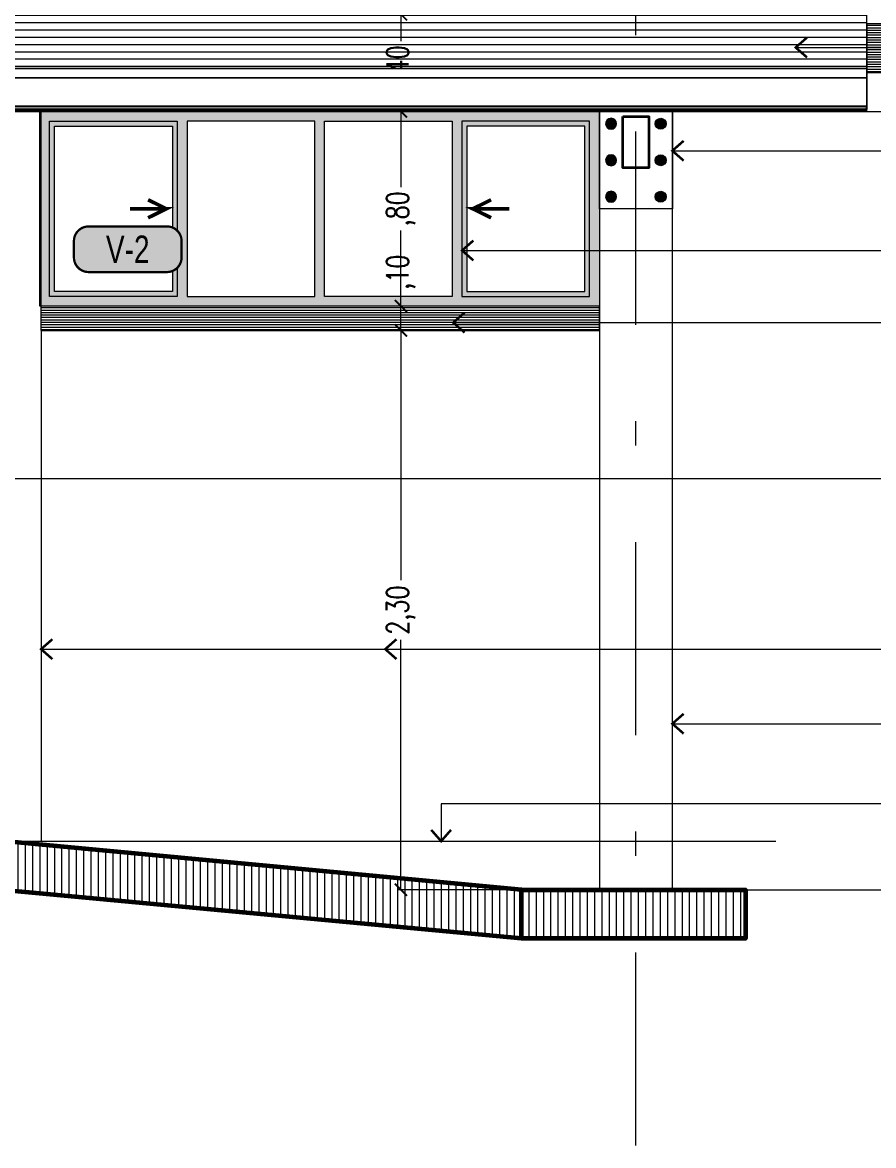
# Model space of a CAD drawing. Header units: millimetres. Extents: x 216 to 2687, y 57 to 1099.
# Drawn here: x 236.051 to 239.55, y 57.384 to 62.002 of the extents above; entities that cross this region are included whole.
import ezdxf
from ezdxf.enums import TextEntityAlignment as Align

# ---------------------------------------------------------------- set-up
doc = ezdxf.new("R2010")
doc.units = ezdxf.units.MM
doc.header["$LTSCALE"] = 0.5
doc.set_wipeout_variables(frame=1)
doc.header["$PDMODE"] = 35
doc.linetypes.add('DASHDOT2', pattern=[12.7, 6.35, -3.175, 0, -3.175])
doc.linetypes.add('HIDDEN', pattern=[0.375, 0.25, -0.125])
for name, color, linetype, lineweight in [('A-CARP-MET', 1, 'Continuous', 13), ('A-COTAS', 7, 'Continuous', 9), ('A-CUBT', 133, 'Continuous', 15), ('A-CUBT-BORD', 20, 'Continuous', 25), ('A-EJES', 7, 'DASHDOT2', 9), ('A-PLAN', 7, 'Continuous', 60), ('A-PLAN-1', 2, 'Continuous', 35), ('A-PLAN-2', 5, 'Continuous', 18), ('A-PLAN-3', 146, 'Continuous', 5), ('A-PLAN-ACHU1', 105, 'Continuous', 9), ('A-PLAN-ACHU2', 146, 'Continuous', 0), ('A-PLAN-ACHU3', 250, 'Continuous', 0), ('A-PROY', 6, 'HIDDEN', 18), ('A-TEXT-FLEC', 4, 'Continuous', 9), ('A-TEXT-VENT', 2, 'Continuous', 9), ('A-VENT', 1, 'Continuous', 15), ('A-WIPEOUT', 255, 'Continuous', 0)]:
    doc.layers.add(name, color=color, linetype=linetype, lineweight=lineweight)
doc.styles.add('Cotas', font='romans.shx', dxfattribs={"width": 0.75})
doc.styles.add('ING_50', font='swisscl.ttf', dxfattribs={"height": 0.08})
doc.dimstyles.new("1-25'", dxfattribs={"dimtxt": 0.075, "dimasz": 0.05, "dimexe": 0.015, "dimexo": 0, "dimgap": 0.02, "dimtad": 0, "dimzin": 4, "dimtxsty": 'Cotas', "dimblk": 'ARCHTICK', "dimcen": 0.09, "dimclrd": 142, "dimclre": 2, "dimclrt": 2, "dimadec": 0, "dimazin": 0, "dimtfac": 1, "dimtmove": 0, "dimatfit": 3, "dimfxl": 0.1, "dimlwd": 13, "dimlwe": 9, "dimarcsym": 2})
pattern_1 = [(90, (-2436.246295, -998.31859), (-0.03, 2e-18), [])]

# ---------------------------------------------------------------- blocks, each defined once
blk = doc.blocks.new('*U35')
at = {"layer": 'A-TEXT-FLEC'}
blk.add_lwpolyline([(2.6715, 0), (0, 0), (0, 0.137)], dxfattribs=at)
at = {"layer": 'A-TEXT-FLEC', "const_width": 0.01}
blk.add_lwpolyline([(2.625, -0.0408), (2.6715, 0), (2.625, 0.0408)], dxfattribs=at)
blk = doc.blocks.new('*U181')
at = {"layer": 'A-TEXT-FLEC'}
blk.add_lwpolyline([(4.0791, 0), (0, 0), (0, 0.137)], dxfattribs=at)
at = {"layer": 'A-TEXT-FLEC', "const_width": 0.01}
blk.add_lwpolyline([(4.0326, -0.0408), (4.0791, 0), (4.0326, 0.0408)], dxfattribs=at)
blk = doc.blocks.new('*U39')
at = {"layer": 'A-TEXT-FLEC'}
for points in [[(0, 0.137), (0, 0)], [(0, 0), (0, 0), (4.1289, 0)], [(4.1289, 0), (4.1289, -0.1532)]]:
    blk.add_lwpolyline(points, dxfattribs=at)
at = {"layer": 'A-TEXT-FLEC', "const_width": 0.01}
blk.add_lwpolyline([(4.1697, -0.1068), (4.1289, -0.1532), (4.0881, -0.1068)], dxfattribs=at)
blk = doc.blocks.new('*U45')
at = {"layer": 'A-TEXT-FLEC'}
blk.add_lwpolyline([(4.3587, 0), (0, 0), (0, 0.137)], dxfattribs=at)
at = {"layer": 'A-TEXT-FLEC', "const_width": 0.01}
blk.add_lwpolyline([(4.3123, -0.0408), (4.3587, 0), (4.3123, 0.0408)], dxfattribs=at)
blk = doc.blocks.new('*U38')
at = {"layer": 'A-TEXT-FLEC'}
blk.add_lwpolyline([(3.1784, 0), (0, 0), (0, 0.137)], dxfattribs=at)
at = {"layer": 'A-TEXT-FLEC', "const_width": 0.01}
blk.add_lwpolyline([(3.132, -0.0408), (3.1784, 0), (3.132, 0.0408)], dxfattribs=at)
blk = doc.blocks.new('*U170')
at = {"layer": 'A-TEXT-FLEC'}
blk.add_lwpolyline([(4.0428, 0), (0, 0), (0, 0.137)], dxfattribs=at)
at = {"layer": 'A-TEXT-FLEC', "const_width": 0.01}
blk.add_lwpolyline([(3.9964, -0.0408), (4.0428, 0), (3.9964, 0.0408)], dxfattribs=at)
blk = doc.blocks.new('*U403')
at = {"layer": 'A-TEXT-FLEC'}
blk.add_lwpolyline([(6.6396, 0), (0, 0), (0, 0.137)], dxfattribs=at)
at = {"layer": 'A-TEXT-FLEC', "const_width": 0.01}
blk.add_lwpolyline([(6.5932, -0.0408), (6.6396, 0), (6.5932, 0.0408)], dxfattribs=at)
blk = doc.blocks.new('_ArchTick')
at = {"color": 0, "linetype": 'ByBlock', "const_width": 0.15}
blk.add_lwpolyline([(-0.5, -0.5), (0.5, 0.5)], dxfattribs=at)
blk = doc.blocks.new('*D220')
at = {"layer": 'A-COTAS', "color": 2, "linetype": 'DASHDOT2', "lineweight": 9, "transparency": 16777216}
for p, q in [((238.4228, 60.7354), (237.592, 60.7354)), ((238.4228, 58.4354), (237.592, 58.4354))]:
    blk.add_line(p, q, dxfattribs=at)
at = {"layer": 'A-COTAS', "color": 142, "linetype": 'Continuous', "lineweight": 13, "transparency": 16777216}
for p, q in [((237.607, 60.7354), (237.607, 59.7083)), ((237.607, 58.4354), (237.607, 59.4626))]:
    blk.add_line(p, q, dxfattribs=at)
at = {"layer": 'DEFPOINTS', "color": 0, "transparency": 16777216}
for p in [(237.607, 60.7354), (238.4228, 60.7354), (238.4228, 58.4354)]:
    blk.add_point(p, dxfattribs=at)
at = {"layer": 'A-COTAS', "color": 142, "lineweight": 13, "transparency": 16777216, "xscale": 0.05, "yscale": 0.05, "zscale": 0.05}
for p, rotation in [((237.607, 60.7354), 90), ((237.607, 58.4354), 270)]:
    blk.add_blockref('_ArchTick', p, dxfattribs=dict(at, rotation=rotation))
at = {"layer": 'A-COTAS', "color": 2, "transparency": 16777216, "insert": (237.607, 59.5854), "char_height": 0.09, "attachment_point": 5, "rotation": 90, "style": 'Cotas'}
blk.add_mtext('2,30', dxfattribs=at)
blk = doc.blocks.new('*D221')
at = {"layer": 'A-COTAS', "color": 142, "linetype": 'Continuous', "lineweight": 13, "transparency": 16777216}
for p, q in [((237.607, 60.8354), (237.607, 60.8854)), ((237.607, 60.7354), (237.607, 60.8354))]:
    blk.add_line(p, q, dxfattribs=at)
at = {"layer": 'A-COTAS', "color": 2, "linetype": 'DASHDOT2', "lineweight": 9, "transparency": 16777216}
for p, q in [((237.607, 60.8354), (237.592, 60.8354)), ((238.4228, 60.7354), (237.592, 60.7354))]:
    blk.add_line(p, q, dxfattribs=at)
at = {"layer": 'DEFPOINTS', "color": 0, "transparency": 16777216}
for p in [(237.607, 60.8354), (237.607, 60.8354), (238.4228, 60.7354)]:
    blk.add_point(p, dxfattribs=at)
at = {"layer": 'A-COTAS', "color": 142, "lineweight": 13, "transparency": 16777216, "xscale": 0.05, "yscale": 0.05, "zscale": 0.05}
for p, rotation in [((237.607, 60.8354), 90), ((237.607, 60.7354), 270)]:
    blk.add_blockref('_ArchTick', p, dxfattribs=dict(at, rotation=rotation))
at = {"layer": 'A-COTAS', "color": 2, "transparency": 16777216, "insert": (237.607, 60.9745), "char_height": 0.09, "attachment_point": 5, "rotation": 90, "style": 'Cotas'}
blk.add_mtext(',10', dxfattribs=at)
blk = doc.blocks.new('*D222')
at = {"layer": 'A-COTAS', "color": 2, "linetype": 'DASHDOT2', "lineweight": 9, "transparency": 16777216}
for p, q in [((237.607, 61.6354), (237.592, 61.6354)), ((237.607, 60.8354), (237.592, 60.8354))]:
    blk.add_line(p, q, dxfattribs=at)
at = {"layer": 'A-COTAS', "color": 142, "linetype": 'Continuous', "lineweight": 13, "transparency": 16777216}
for p, q in [((237.607, 61.6354), (237.607, 61.3245)), ((237.607, 60.8354), (237.607, 61.1463))]:
    blk.add_line(p, q, dxfattribs=at)
at = {"layer": 'DEFPOINTS', "color": 0, "transparency": 16777216}
for p in [(237.607, 61.6354), (237.607, 61.6354), (237.607, 60.8354)]:
    blk.add_point(p, dxfattribs=at)
at = {"layer": 'A-COTAS', "color": 142, "lineweight": 13, "transparency": 16777216, "xscale": 0.05, "yscale": 0.05, "zscale": 0.05}
for p, rotation in [((237.607, 61.6354), 90), ((237.607, 60.8354), 270)]:
    blk.add_blockref('_ArchTick', p, dxfattribs=dict(at, rotation=rotation))
at = {"layer": 'A-COTAS', "color": 2, "transparency": 16777216, "insert": (237.607, 61.2354), "char_height": 0.09, "attachment_point": 5, "rotation": 90, "style": 'Cotas'}
blk.add_mtext(',80', dxfattribs=at)
blk = doc.blocks.new('*D223')
at = {"layer": 'A-COTAS', "color": 2, "linetype": 'DASHDOT2', "lineweight": 9, "transparency": 16777216}
for p, q in [((237.607, 62.0354), (237.592, 62.0354)), ((237.607, 61.6354), (237.592, 61.6354))]:
    blk.add_line(p, q, dxfattribs=at)
at = {"layer": 'A-COTAS', "color": 142, "linetype": 'Continuous', "lineweight": 13, "transparency": 16777216}
for p, q in [((237.607, 62.0354), (237.607, 61.9245)), ((237.607, 61.6354), (237.607, 61.7463))]:
    blk.add_line(p, q, dxfattribs=at)
at = {"layer": 'DEFPOINTS', "color": 0, "transparency": 16777216}
for p in [(237.607, 62.0354), (237.607, 62.0354), (237.607, 61.6354)]:
    blk.add_point(p, dxfattribs=at)
at = {"layer": 'A-COTAS', "color": 142, "lineweight": 13, "transparency": 16777216, "xscale": 0.05, "yscale": 0.05, "zscale": 0.05}
for p, rotation in [((237.607, 62.0354), 90), ((237.607, 61.6354), 270)]:
    blk.add_blockref('_ArchTick', p, dxfattribs=dict(at, rotation=rotation))
at = {"layer": 'A-COTAS', "color": 2, "transparency": 16777216, "insert": (237.607, 61.8354), "char_height": 0.09, "attachment_point": 5, "rotation": 90, "style": 'Cotas'}
blk.add_mtext(',40', dxfattribs=at)
blk = doc.blocks.new('*D226')
at = {"layer": 'A-COTAS', "color": 142, "linetype": 'Continuous', "lineweight": 13, "transparency": 16777216}
for p, q in [((239.7595, 58.6354), (239.7595, 58.6854)), ((239.7595, 58.6354), (239.7595, 58.6245)), ((239.7595, 58.4354), (239.7595, 58.4463)), ((239.7595, 58.4354), (239.7595, 58.3854))]:
    blk.add_line(p, q, dxfattribs=at)
at = {"layer": 'A-COTAS', "color": 2, "linetype": 'DASHDOT2', "lineweight": 9, "transparency": 16777216}
for p, q in [((235.9728, 58.6354), (239.7745, 58.6354)), ((239.0228, 58.4354), (239.7745, 58.4354))]:
    blk.add_line(p, q, dxfattribs=at)
at = {"layer": 'DEFPOINTS', "color": 0, "transparency": 16777216}
for p in [(235.9728, 58.6354), (239.7595, 58.6354), (239.0228, 58.4354)]:
    blk.add_point(p, dxfattribs=at)
at = {"layer": 'A-COTAS', "color": 142, "lineweight": 13, "transparency": 16777216, "xscale": 0.05, "yscale": 0.05, "zscale": 0.05}
for p, rotation in [((239.7595, 58.6354), 270), ((239.7595, 58.4354), 90)]:
    blk.add_blockref('_ArchTick', p, dxfattribs=dict(at, rotation=rotation))
at = {"layer": 'A-COTAS', "color": 2, "transparency": 16777216, "insert": (239.7595, 58.5354), "char_height": 0.09, "attachment_point": 5, "rotation": 90, "style": 'Cotas'}
blk.add_mtext(',20', dxfattribs=at)
blk = doc.blocks.new('*D227')
at = {"layer": 'A-COTAS', "color": 2, "linetype": 'DASHDOT2', "lineweight": 9, "transparency": 16777216}
for p, q in [((239.5228, 61.6354), (239.7745, 61.6354)), ((235.9728, 58.6354), (239.7745, 58.6354))]:
    blk.add_line(p, q, dxfattribs=at)
at = {"layer": 'A-COTAS', "color": 142, "linetype": 'Continuous', "lineweight": 13, "transparency": 16777216}
for p, q in [((239.7595, 61.6354), (239.7595, 60.3649)), ((239.7595, 58.6354), (239.7595, 60.1192))]:
    blk.add_line(p, q, dxfattribs=at)
at = {"layer": 'DEFPOINTS', "color": 0, "transparency": 16777216}
for p in [(239.5228, 61.6354), (239.7595, 61.6354), (235.9728, 58.6354)]:
    blk.add_point(p, dxfattribs=at)
at = {"layer": 'A-COTAS', "color": 142, "lineweight": 13, "transparency": 16777216, "xscale": 0.05, "yscale": 0.05, "zscale": 0.05}
for p, rotation in [((239.7595, 61.6354), 90), ((239.7595, 58.6354), 270)]:
    blk.add_blockref('_ArchTick', p, dxfattribs=dict(at, rotation=rotation))
at = {"layer": 'A-COTAS', "color": 2, "transparency": 16777216, "insert": (239.7595, 60.2421), "char_height": 0.09, "attachment_point": 5, "rotation": 90, "style": 'Cotas'}
blk.add_mtext('3,00', dxfattribs=at)
blk = doc.blocks.new('*D228')
at = {"layer": 'A-COTAS', "color": 2, "linetype": 'DASHDOT2', "lineweight": 9, "transparency": 16777216}
for p, q in [((239.5228, 62.0354), (239.833, 62.0354)), ((239.5228, 61.6354), (239.833, 61.6354))]:
    blk.add_line(p, q, dxfattribs=at)
at = {"layer": 'A-COTAS', "color": 142, "linetype": 'Continuous', "lineweight": 13, "transparency": 16777216}
for p, q in [((239.818, 62.0354), (239.818, 61.9245)), ((239.818, 61.6354), (239.818, 61.7463))]:
    blk.add_line(p, q, dxfattribs=at)
at = {"layer": 'DEFPOINTS', "color": 0, "transparency": 16777216}
for p in [(239.5228, 62.0354), (239.818, 62.0354), (239.5228, 61.6354)]:
    blk.add_point(p, dxfattribs=at)
at = {"layer": 'A-COTAS', "color": 142, "lineweight": 13, "transparency": 16777216, "xscale": 0.05, "yscale": 0.05, "zscale": 0.05}
for p, rotation in [((239.818, 62.0354), 90), ((239.818, 61.6354), 270)]:
    blk.add_blockref('_ArchTick', p, dxfattribs=dict(at, rotation=rotation))
at = {"layer": 'A-COTAS', "color": 2, "transparency": 16777216, "insert": (239.818, 61.8354), "char_height": 0.09, "attachment_point": 5, "rotation": 90, "style": 'Cotas'}
blk.add_mtext(',40', dxfattribs=at)
blk = doc.blocks.new('*U726')
at = {"layer": 'A-TEXT-FLEC'}
blk.add_lwpolyline([(5.7733, 0), (0, 0), (0, 0.137)], dxfattribs=at)
at = {"layer": 'A-TEXT-FLEC', "const_width": 0.01}
blk.add_lwpolyline([(5.7269, -0.0408), (5.7733, 0), (5.7269, 0.0408)], dxfattribs=at)
blk = doc.blocks.new('Tuerca')
at = {"layer": 'A-PLAN-ACHU3', "transparency": 33554687}
h = blk.add_hatch(color=252, dxfattribs=at)
h.dxf.hatch_style = 1
h.paths.add_polyline_path([(-0.006, 0, 1), (0.006, 0, 1)])
h.paths.add_polyline_path([(0.0043, 0.0025), (0.0043, -0.0025), (0, -0.005), (-0.0043, -0.0025), (-0.0043, 0.0025), (0, 0.005)], flags=16)
h.paths.add_polyline_path([(0.004, 0, -1), (-0.004, 0, -1)], flags=0)
h.paths.add_polyline_path([(0.003, 0, -1), (-0.003, 0, -1)], flags=0)
h = blk.add_hatch(color=252, dxfattribs=at)
h.dxf.hatch_style = 1
h.paths.add_polyline_path([(0, 0.005), (-0.0043, 0.0025), (-0.0043, -0.0025), (0, -0.005), (0.0043, -0.0025), (0.0043, 0.0025)])
h.paths.add_polyline_path([(0.004, 0, -1), (-0.004, 0, -1)], flags=16)
h.paths.add_polyline_path([(0.003, 0, -1), (-0.003, 0, -1)], flags=0)
h = blk.add_hatch(color=251, dxfattribs=at)
h.dxf.hatch_style = 1
h.paths.add_polyline_path([(-0.003, 0, 1), (0.003, 0, 1)], flags=0)
h.paths.add_polyline_path([(-0.004, 0, 1), (0.004, 0, 1)])
h.paths.add_polyline_path([(0.003, 0, -1), (-0.003, 0, -1)], flags=16)
h = blk.add_hatch(color=256, dxfattribs=at)
h.dxf.hatch_style = 1
edge = h.paths.add_edge_path()
edge.add_arc((0, 0), 0.003, 0, 360)
at = {"layer": 'A-PLAN-ACHU1'}
for radius in [0.004, 0.003]:
    blk.add_circle((0, 0), radius, dxfattribs=at)
at = {"layer": 'A-PLAN-ACHU2'}
blk.add_lwpolyline([(-0.0043, 0.0025), (0, 0.005), (0.0043, 0.0025), (0.0043, -0.0025), (0, -0.005), (-0.0043, -0.0025), (-0.0043, 0.0025)], dxfattribs=at)
blk.add_circle((0, 0), 0.006, dxfattribs=at)
blk = doc.blocks.new('A$C5C2B6783')
at = {"layer": 'A-PLAN-1'}
blk.add_lwpolyline([(-0.0538, 0.3794), (0.0538, 0.3794), (0.0538, 0.1685), (-0.0538, 0.1685)], close=True, dxfattribs=at)
at = {"layer": 'A-PLAN-2'}
blk.add_lwpolyline([(-0.15, 0.4), (0.15, 0.4), (0.15, 0), (-0.15, 0)], close=True, dxfattribs=at)
at = {"layer": 'A-CARP-MET', "yscale": 3.749999999988631, "zscale": 3.749999999988631}
for p, xscale in [((-0.1019, 0.3497), -3.749999999988631), ((0.1019, 0.3497), 3.749999999988631), ((-0.1019, 0.1997), -3.749999999988631), ((0.1019, 0.1997), 3.749999999988631), ((-0.1019, 0.0497), -3.749999999988631), ((0.1019, 0.0497), 3.749999999988631)]:
    blk.add_blockref('Tuerca', p, dxfattribs=dict(at, xscale=xscale))
blk = doc.blocks.new('*U751')
at = {"layer": 'A-TEXT-FLEC'}
blk.add_lwpolyline([(3.1784, 0), (0, 0), (0, 0.137)], dxfattribs=at)
at = {"layer": 'A-TEXT-FLEC', "const_width": 0.01}
blk.add_lwpolyline([(3.132, -0.0408), (3.1784, 0), (3.132, 0.0408)], dxfattribs=at)

msp = doc.modelspace()

# ---------------------------------------------------------------- hatches: boundary and pattern name
at = {"layer": 'A-PLAN-ACHU1'}
h = msp.add_hatch(color=256, dxfattribs=at)
h.dxf.hatch_style = 1
h.set_gradient(color1=(51, 51, 51), color2=(214, 214, 214), tint=1)
h.paths.add_polyline_path([(238.4228, 61.6354), (236.1228, 61.6354), (236.1228, 60.8354), (238.4228, 60.8354)])
h.paths.add_polyline_path([(237.2528, 61.5954), (237.2528, 60.8754), (236.7278, 60.8754), (236.7278, 61.5954)], flags=16)
h.paths.add_polyline_path([(237.2928, 61.5954), (237.8178, 61.5954), (237.8178, 60.8754), (237.2928, 60.8754)], flags=16)
h.paths.add_polyline_path([(236.6878, 61.5954), (236.6878, 60.8754), (236.1628, 60.8754), (236.1628, 61.5954)], flags=16)
h.paths.add_polyline_path([(237.8578, 61.5954), (238.3828, 61.5954), (238.3828, 60.8754), (237.8578, 60.8754)], flags=16)
h = msp.add_hatch(color=256, dxfattribs=at)
h.dxf.hatch_style = 1
h.set_gradient(color1=(91, 91, 91), color2=(173, 173, 173), tint=1)
h.paths.add_polyline_path([(236.6878, 61.5954), (236.1628, 61.5954), (236.1628, 60.8754), (236.6878, 60.8754)])
h.paths.add_polyline_path([(236.6678, 60.8954), (236.1828, 60.8954), (236.1828, 61.5754), (236.6678, 61.5754)], flags=16)
h = msp.add_hatch(color=256, dxfattribs=at)
h.dxf.hatch_style = 1
h.set_gradient(color1=(91, 91, 91), color2=(173, 173, 173), tint=1)
h.paths.add_polyline_path([(238.3828, 61.5954), (237.8578, 61.5954), (237.8578, 60.8754), (238.3828, 60.8754)])
h.paths.add_polyline_path([(238.3628, 61.5754), (238.3628, 60.8954), (237.8778, 60.8954), (237.8778, 61.5754)], flags=16)
at = {"layer": 'A-PLAN-ACHU3'}
h = msp.add_hatch(dxfattribs=at)
h.set_pattern_fill('_USER', color=256, scale=0.03, pattern_type=0)
h.set_pattern_definition([(0, (-2414.348867, -998.31859), (0, 0.03), [])])
h.paths.add_polyline_path([(219.6228, 61.6354), (239.5228, 61.6354), (239.5228, 62.0354), (219.6228, 62.0354)])
h = msp.add_hatch(dxfattribs=at)
h.set_pattern_fill('_USER', color=251, scale=0.01, pattern_type=0)
h.set_pattern_definition([(0, (-2369.898763, -1138.599893), (0, 0.01), [])])
h.paths.add_polyline_path([(239.5228, 61.7954), (239.6728, 61.7954), (239.6728, 61.9954), (239.5228, 61.9954)])
h = msp.add_hatch(dxfattribs=at)
h.set_pattern_fill('_USER', color=251, scale=0.01, pattern_type=0)
h.set_pattern_definition([(0, (-2434.419992, -1054.470757), (0, 0.01), [])])
h.paths.add_polyline_path([(238.4228, 60.7354), (238.4228, 60.8354), (236.127, 60.8354), (236.127, 60.7354)])
h = msp.add_hatch(dxfattribs=at)
h.set_pattern_fill('_USER', color=256, scale=0.03, angle=90, pattern_type=0)
h.set_pattern_definition(pattern_1)
h.paths.add_polyline_path([(235.9728, 58.4352), (235.9728, 58.6357), (236.8103, 58.5568), (238.1028, 58.4354), (238.5728, 58.4354), (238.5728, 58.2354), (238.1028, 58.2354)])
h = msp.add_hatch(dxfattribs=at)
h.set_pattern_fill('_USER', color=256, scale=0.03, angle=90, pattern_type=0)
h.set_pattern_definition(pattern_1)
h.paths.add_polyline_path([(238.5728, 58.4354), (239.0228, 58.4354), (239.0228, 58.2354), (238.5728, 58.2354)])

# ---------------------------------------------------------------- linework, layer by layer
at = {"layer": 'A-EJES', "ltscale": 0.25}
msp.add_line((238.5728, 57.384), (238.5728, 63.925), dxfattribs=at)
at = {"layer": 'A-PLAN'}
for points in [[(238.1028, 58.2354), (238.1028, 58.4354), (235.9728, 58.6354)], [(238.1028, 58.4354), (239.0228, 58.4354), (239.0228, 58.2354), (238.1028, 58.2354), (235.9582, 58.4354)]]:
    msp.add_lwpolyline(points, dxfattribs=at)
at = {"layer": 'A-PLAN-2'}
for points in [[(219.6228, 61.6354), (239.5228, 61.6354), (239.5228, 62.0354), (219.6228, 62.0354)], [(238.4228, 58.4354), (238.7228, 58.4354), (238.7228, 61.6354), (238.4228, 61.6354)], [(238.4228, 60.7354), (238.4228, 60.8354), (236.127, 60.8354), (236.127, 60.7354)]]:
    msp.add_lwpolyline(points, close=True, dxfattribs=at)
at = {"layer": 'A-PLAN-3'}
msp.add_lwpolyline([(239.5228, 61.7954), (239.6728, 61.7954), (239.6728, 61.9954), (239.5228, 61.9954)], close=True, dxfattribs=at)
msp.add_lwpolyline([(236.1278, 60.7354), (236.1278, 58.6354)], dxfattribs=at)
at = {"layer": 'A-PROY', "ltscale": 0.5}
msp.add_lwpolyline([(239.0228, 58.4354), (243.1547, 58.4354)], dxfattribs=at)
at = {"layer": 'A-VENT'}
for points in [[(236.1228, 61.6354), (238.4228, 61.6354), (238.4228, 60.8354), (236.1228, 60.8354)], [(236.1628, 61.5954), (236.6878, 61.5954), (236.6878, 60.8754), (236.1628, 60.8754)], [(236.1828, 61.5754), (236.6678, 61.5754), (236.6678, 60.8954), (236.1828, 60.8954)], [(237.2528, 61.5954), (236.7278, 61.5954), (236.7278, 60.8754), (237.2528, 60.8754)], [(237.2928, 61.5954), (237.8178, 61.5954), (237.8178, 60.8754), (237.2928, 60.8754)], [(238.3828, 61.5954), (237.8578, 61.5954), (237.8578, 60.8754), (238.3828, 60.8754)], [(238.3628, 61.5754), (237.8778, 61.5754), (237.8778, 60.8954), (238.3628, 60.8954)]]:
    msp.add_lwpolyline(points, close=True, dxfattribs=at)
at = {"layer": 'A-VENT', "const_width": 0.015}
for points in [[(236.4928, 61.2354), (236.6428, 61.2354), (236.5678, 61.1985), (236.6428, 61.2354), (236.5678, 61.2724)], [(238.0527, 61.2354), (237.9027, 61.2354), (237.9777, 61.1985), (237.9027, 61.2354), (237.9777, 61.2724)]]:
    msp.add_lwpolyline(points, dxfattribs=at)

# ---------------------------------------------------------------- block references
at = {"layer": 'A-TEXT-FLEC', "xscale": -1}
for name, p in [('*U35', (241.9011, 61.8987)), ('*U751', (241.9011, 61.4741)), ('*U170', (241.9011, 61.0641)), ('*U181', (241.9011, 60.7676)), ('*U403', (241.9011, 60.1265)), ('*U726', (241.9011, 59.4249)), ('*U45', (241.9011, 59.4249)), ('*U38', (241.9011, 59.1183)), ('*U39', (241.9011, 58.7887))]:
    msp.add_blockref(name, p, dxfattribs=at)

# ---------------------------------------------------------------- dimensions: what is measured, and where the dimension line sits
at = {"layer": 'A-COTAS'}
for base, p1, p2, picture, middle in [((237.607, 62.0354), (237.607, 61.6354), (237.607, 62.0354), '*D223', (237.607, 61.8354)), ((239.818, 62.0354), (239.5228, 61.6354), (239.5228, 62.0354), '*D228', (239.818, 61.8354)), ((237.607, 61.6354), (237.607, 60.8354), (237.607, 61.6354), '*D222', (237.607, 61.2354)), ((237.607, 60.8354), (238.4228, 60.7354), (237.607, 60.8354), '*D221', (237.607, 60.9745)), ((237.607, 60.7354), (238.4228, 58.4354), (238.4228, 60.7354), '*D220', (237.607, 59.5854)), ((239.7595, 58.6354), (239.0228, 58.4354), (235.9728, 58.6354), '*D226', (239.7595, 58.5354))]:
    dim = msp.add_linear_dim(base=base, p1=p1, p2=p2, angle=90, dimstyle="1-25'", override={"dimtxt": 0.09}, dxfattribs=at)
    dim.commit()
    dim.dimension.update_dxf_attribs({"geometry": picture, "text_midpoint": middle})

# ---------------------------------------------------------------- next in the draw order: wipeouts: each hides what was drawn before it
msp.add_wipeout([(236.3228, 61.1629), (236.6453, 61.1629), (236.6877, 61.1454), (236.7053, 61.1029), (236.7053, 61.0354), (236.6877, 60.993), (236.6453, 60.9754), (236.3228, 60.9754), (236.2803, 60.993), (236.2628, 61.0354), (236.2628, 61.1029), (236.2803, 61.1454)]).dxf.layer = 'A-WIPEOUT'

# ---------------------------------------------------------------- next in the draw order: hatches: boundary and pattern name
at = {"layer": 'A-PLAN-ACHU3'}
h = msp.add_hatch(color=254, dxfattribs=at)
edge = h.paths.add_edge_path()
edge.add_line((236.2628, 61.1029), (236.2628, 61.0354))
edge.add_arc((236.3228, 61.0354), 0.06, 180, 270)
edge.add_line((236.3228, 60.9754), (236.6453, 60.9754))
edge.add_arc((236.6453, 61.0354), 0.06, 270, 360)
edge.add_line((236.7053, 61.0354), (236.7053, 61.1029))
edge.add_arc((236.6453, 61.1029), 0.06, 0, 90)
edge.add_line((236.6453, 61.1629), (236.3228, 61.1629))
edge.add_arc((236.3228, 61.1029), 0.06, 90, 180)

# ---------------------------------------------------------------- next in the draw order: linework, layer by layer
at = {"layer": 'A-PLAN-3'}
msp.add_lwpolyline([(235.9728, 58.6354), (235.9728, 61.6354), (236.127, 61.6354), (236.127, 60.7354), (238.4228, 60.7354), (238.4228, 58.4354), (238.1028, 58.4354)], close=True, dxfattribs=at)
at = {"layer": 'A-TEXT-VENT', "const_width": 0.00938}
msp.add_lwpolyline([(236.2628, 61.1029), (236.2628, 61.0354, 0.414214), (236.3228, 60.9754), (236.6453, 60.9754, 0.414214), (236.7053, 61.0354), (236.7053, 61.1029, 0.414214), (236.6453, 61.1629), (236.3228, 61.1629, 0.414214)], format="xyb", close=True, dxfattribs=at)

# ---------------------------------------------------------------- next in the draw order: texts
at = {"layer": 'A-TEXT-VENT', "color": 1, "style": 'ING_50'}
msp.add_attdef('V-2', text='AA', height=0.1125, dxfattribs=at).set_placement((236.484, 61.0692), align=Align.MIDDLE_CENTER)

# ---------------------------------------------------------------- next in the draw order: dimensions: what is measured, and where the dimension line sits
at = {"layer": 'A-COTAS'}
dim = msp.add_linear_dim(base=(239.7595, 61.6354), p1=(235.9728, 58.6354), p2=(239.5228, 61.6354), angle=90, dimstyle="1-25'", override={"dimtxt": 0.09}, dxfattribs=at)
dim.commit()
dim.dimension.update_dxf_attribs({"geometry": '*D227', "text_midpoint": (239.7595, 60.2421), "dimtype": 160})

# ---------------------------------------------------------------- next in the draw order: wipeouts: each hides what was drawn before it
msp.add_wipeout([(219.6228, 61.8118), (219.6228, 61.6454), (239.5228, 61.6454), (239.5228, 61.8118)]).dxf.layer = 'A-WIPEOUT'

# ---------------------------------------------------------------- next in the draw order: hatches: boundary and pattern name
at = {"layer": 'A-PLAN-ACHU3', "transparency": 33554687}
h = msp.add_hatch(color=256, dxfattribs=at)
h.dxf.hatch_style = 1
h.paths.add_polyline_path([(219.6228, 61.6454), (239.5228, 61.6454), (239.5228, 61.6554), (219.6228, 61.6554)])

# ---------------------------------------------------------------- next in the draw order: linework, layer by layer
at = {"layer": 'A-CUBT'}
msp.add_lwpolyline([(219.6228, 61.6554), (239.5228, 61.6554), (239.5228, 61.774), (219.6228, 61.774)], close=True, dxfattribs=at)
at = {"layer": 'A-CUBT-BORD'}
msp.add_lwpolyline([(219.6228, 61.6454), (239.5228, 61.6454), (239.5228, 61.6554), (219.6228, 61.6554)], close=True, dxfattribs=at)
at = {"layer": 'A-PLAN-2'}
msp.add_lwpolyline([(219.6228, 61.8118), (239.5228, 61.8118), (239.5228, 61.6454), (219.6228, 61.6454)], close=True, dxfattribs=at)
at = {"layer": 'A-PLAN-ACHU2'}
msp.add_lwpolyline([(219.6228, 61.774), (239.5228, 61.774), (239.5228, 61.8118), (219.6228, 61.8118)], close=True, dxfattribs=at)

# ---------------------------------------------------------------- next in the draw order: block references
msp.add_blockref('A$C5C2B6783', (238.5728, 61.2354))

doc.saveas('drawing.dxf')
